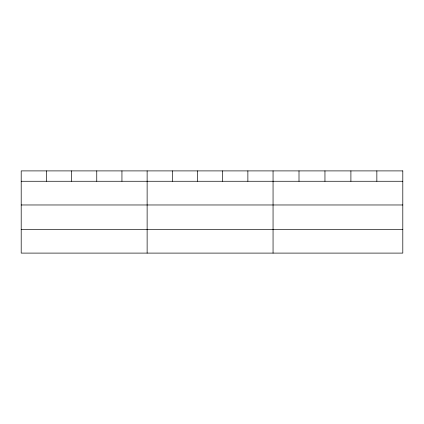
<?xml version="1.0" encoding="UTF-8"?>
<svg xmlns="http://www.w3.org/2000/svg" width="424" height="424" viewBox="0 0 424 424"><rect width="100%" height="100%" fill="white"/><g stroke="black" fill="none" stroke-linecap="round" stroke-linejoin="round"><path stroke-width="0.64" d="M21.2 181.265L402.8 181.265M21.2 204.972L402.8 204.972M21.2 229.395L402.8 229.395M376.851 170.899L376.851 181.265M350.902 170.899L350.902 181.265M324.954 170.899L324.954 181.265M299.005 170.899L299.005 181.265M273.056 170.899L273.056 253.102M247.87 170.899L247.87 181.265M222.685 170.899L222.685 181.265M197.499 170.899L197.499 181.265M172.314 170.899L172.314 181.265M147.128 170.899L147.128 253.102M121.942 170.899L121.942 181.265M96.757 170.899L96.757 181.265M71.571 170.899L71.571 181.265M46.386 170.899L46.386 181.265M402.8 170.899L21.2 170.899L21.2 253.102L402.8 253.102L402.8 170.899"/></g></svg>
